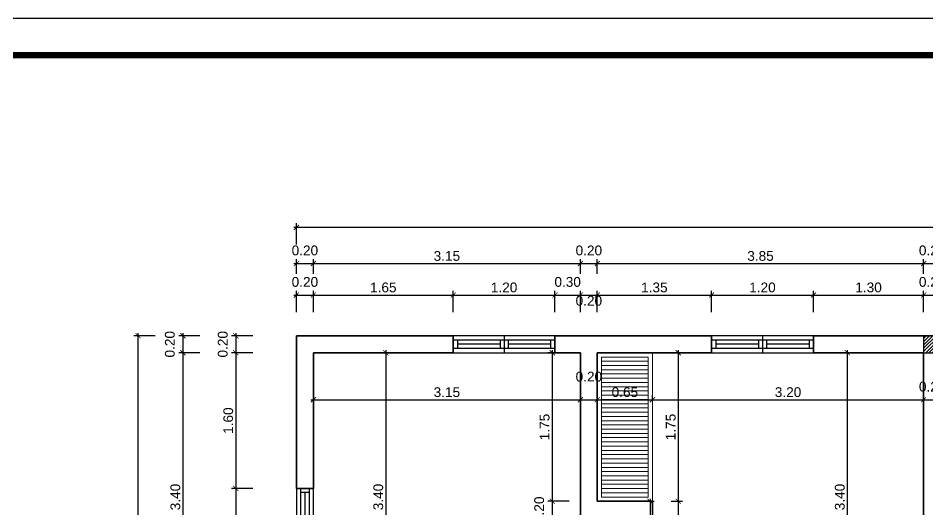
# Model space of a CAD drawing. Header units: feet. Extents: x -417 to 46, y -646 to -218.
# Drawn here: x -83.33 to -72.6, y -487.38 to -481.59 of the extents above; entities that cross this region are included whole.
import ezdxf

# ---------------------------------------------------------------- set-up
doc = ezdxf.new("R2010")
doc.units = ezdxf.units.FT
doc.header["$MEASUREMENT"] = 0
for name, color, linetype, lineweight in [('A-WALL', 4, 'Continuous', 25), ('closet', 8, 'Continuous', 5), ('DIM-COTAS', 1, 'Continuous', 5), ('muros', 4, 'Continuous', 50), ('Piso', 8, 'Continuous', 9)]:
    doc.layers.add(name, color=color, linetype=linetype, lineweight=lineweight)
for name, color, linetype in [('columna', 9, 'Continuous'), ('DIM', 10, 'Continuous'), ('MARCO', 7, 'Continuous'), ('PERT-VENT', 2, 'Continuous')]:
    doc.layers.add(name, color=color, linetype=linetype)
doc.styles.get("Standard").update_dxf_attribs({"font": 'arial.ttf', "height": 0.115})
doc.dimstyles.new('KEILY', dxfattribs={"dimtxt": 0.115, "dimasz": 0.06, "dimexe": 0.05, "dimexo": 0.2, "dimgap": 0.03, "dimtad": 1, "dimzin": 1, "dimdsep": 46, "dimtxsty": 'Standard', "dimblk": 'ARCHTICK', "dimcen": 2.5, "dimdle": 0.03, "dimclrd": 256, "dimclre": 256, "dimclrt": 7, "dimadec": 0, "dimazin": 0, "dimtfac": 1, "dimtmove": 2, "dimatfit": 3, "dimfxl": 0.2, "dimfxlon": 1, "dimtolj": 1, "dimtzin": 1, "dimarcsym": 0})
pattern_1 = [(0, (-77.699084, -491.277455), (2e-17, 0.05), [])]

# ---------------------------------------------------------------- blocks, each defined once
blk = doc.blocks.new('A$C18ED6237')
at = {"layer": 'PERT-VENT', "extrusion": (-2.36783e-12, 8.94772e-16, -1)}
for p, q in [((1.2, 0.2), (0, 0.2)), ((1.2, 0.15), (0, 0.15)), ((0.054, 0.05), (0.054, 0.15)), ((0.553, 0.15), (0.553, 0.05)), ((0.6, 0.2), (0.6, 0)), ((0.647, 0.15), (0.647, 0.05)), ((1.2, 0.05), (0, 0.05)), ((0.553, 0.1), (0.054, 0.1)), ((1.153, 0.1), (0.647, 0.1)), ((0, 0), (1.2, 0))]:
    blk.add_line(p, q, dxfattribs=at)
at = {"layer": 'PERT-VENT'}
blk.add_line((1.153, 0.05), (1.153, 0.15), dxfattribs=at)
blk = doc.blocks.new('_ArchTick')
at = {"layer": 'DIM-COTAS', "color": 0, "const_width": 0.15}
blk.add_lwpolyline([(-0.5, -0.5), (0.5, 0.5)], dxfattribs=at)
blk = doc.blocks.new('*D1534')
at = {"layer": 'Defpoints', "color": 0, "transparency": 16777216}
for p in [(-76.158, -487.277), (-102.945, -488.927), (-75.877, -488.927)]:
    blk.add_point(p, dxfattribs=at)
at = {"layer": 'DIM', "lineweight": -2, "transparency": 16777216}
for p, q in [((-75.958, -487.277), (-75.827, -487.277)), ((-75.877, -487.247), (-75.877, -488.957)), ((-76.077, -488.927), (-75.827, -488.927))]:
    blk.add_line(p, q, dxfattribs=at)
at = {"layer": 'DIM', "lineweight": -2, "transparency": 16777216, "xscale": 0.06, "yscale": 0.06, "zscale": 0.06}
for p, rotation in [((-75.877, -487.277), 90), ((-75.877, -488.927), 270)]:
    blk.add_blockref('_ArchTick', p, dxfattribs=dict(at, rotation=rotation))
at = {"layer": 'DIM', "color": 7, "transparency": 16777216, "insert": (-75.965, -488.102), "char_height": 0.115, "attachment_point": 5, "rotation": 90}
blk.add_mtext('\\A1;1.65', dxfattribs=at)
blk = doc.blocks.new('*D2014')
at = {"layer": 'Defpoints', "color": 0, "transparency": 16777216}
for p in [(-79.849, -484.847), (-80.049, -485.327), (-79.849, -485.527)]:
    blk.add_point(p, dxfattribs=at)
at = {"layer": 'DIM', "lineweight": -2, "transparency": 16777216}
for p, q in [((-80.049, -485.047), (-80.049, -484.797)), ((-79.849, -485.047), (-79.849, -484.797)), ((-80.079, -484.847), (-79.819, -484.847))]:
    blk.add_line(p, q, dxfattribs=at)
at = {"layer": 'DIM', "lineweight": -2, "transparency": 16777216, "xscale": 0.06, "yscale": 0.06, "zscale": 0.06, "rotation": 180}
blk.add_blockref('_ArchTick', (-80.049, -484.847), dxfattribs=at)
at = {"layer": 'DIM', "lineweight": -2, "transparency": 16777216, "xscale": 0.06, "yscale": 0.06, "zscale": 0.06}
blk.add_blockref('_ArchTick', (-79.849, -484.847), dxfattribs=at)
at = {"layer": 'DIM', "color": 7, "transparency": 16777216, "insert": (-79.949, -484.693), "char_height": 0.115, "attachment_point": 5}
blk.add_mtext('\\A1;0.20', dxfattribs=at)
blk = doc.blocks.new('*D2015')
at = {"layer": 'Defpoints', "color": 0, "transparency": 16777216}
for p in [(-78.199, -484.847), (-78.199, -485.327), (-79.849, -485.527)]:
    blk.add_point(p, dxfattribs=at)
at = {"layer": 'DIM', "lineweight": -2, "transparency": 16777216}
for p, q in [((-79.849, -485.047), (-79.849, -484.797)), ((-78.199, -485.047), (-78.199, -484.797)), ((-79.879, -484.847), (-78.169, -484.847))]:
    blk.add_line(p, q, dxfattribs=at)
at = {"layer": 'DIM', "lineweight": -2, "transparency": 16777216, "xscale": 0.06, "yscale": 0.06, "zscale": 0.06, "rotation": 180}
blk.add_blockref('_ArchTick', (-79.849, -484.847), dxfattribs=at)
at = {"layer": 'DIM', "lineweight": -2, "transparency": 16777216, "xscale": 0.06, "yscale": 0.06, "zscale": 0.06}
blk.add_blockref('_ArchTick', (-78.199, -484.847), dxfattribs=at)
at = {"layer": 'DIM', "color": 7, "transparency": 16777216, "insert": (-79.024, -484.758), "char_height": 0.115, "attachment_point": 5}
blk.add_mtext('\\A1;1.65', dxfattribs=at)
blk = doc.blocks.new('*D2016')
at = {"layer": 'Defpoints', "color": 0, "transparency": 16777216}
for p in [(-76.999, -484.847), (-78.199, -485.327), (-76.999, -485.327)]:
    blk.add_point(p, dxfattribs=at)
at = {"layer": 'DIM', "lineweight": -2, "transparency": 16777216}
for p, q in [((-78.199, -485.047), (-78.199, -484.797)), ((-76.999, -485.047), (-76.999, -484.797)), ((-78.229, -484.847), (-76.969, -484.847))]:
    blk.add_line(p, q, dxfattribs=at)
at = {"layer": 'DIM', "lineweight": -2, "transparency": 16777216, "xscale": 0.06, "yscale": 0.06, "zscale": 0.06, "rotation": 180}
blk.add_blockref('_ArchTick', (-78.199, -484.847), dxfattribs=at)
at = {"layer": 'DIM', "lineweight": -2, "transparency": 16777216, "xscale": 0.06, "yscale": 0.06, "zscale": 0.06}
blk.add_blockref('_ArchTick', (-76.999, -484.847), dxfattribs=at)
at = {"layer": 'DIM', "color": 7, "transparency": 16777216, "insert": (-77.599, -484.758), "char_height": 0.115, "attachment_point": 5}
blk.add_mtext('\\A1;1.20', dxfattribs=at)
blk = doc.blocks.new('*D2017')
at = {"layer": 'Defpoints', "color": 0, "transparency": 16777216}
for p in [(-76.699, -484.847), (-76.999, -485.327), (-76.699, -485.527)]:
    blk.add_point(p, dxfattribs=at)
at = {"layer": 'DIM', "lineweight": -2, "transparency": 16777216}
for p, q in [((-76.999, -485.047), (-76.999, -484.797)), ((-76.699, -485.047), (-76.699, -484.797)), ((-77.029, -484.847), (-76.669, -484.847))]:
    blk.add_line(p, q, dxfattribs=at)
at = {"layer": 'DIM', "lineweight": -2, "transparency": 16777216, "xscale": 0.06, "yscale": 0.06, "zscale": 0.06, "rotation": 180}
blk.add_blockref('_ArchTick', (-76.999, -484.847), dxfattribs=at)
at = {"layer": 'DIM', "lineweight": -2, "transparency": 16777216, "xscale": 0.06, "yscale": 0.06, "zscale": 0.06}
blk.add_blockref('_ArchTick', (-76.699, -484.847), dxfattribs=at)
at = {"layer": 'DIM', "color": 7, "transparency": 16777216, "insert": (-76.849, -484.693), "char_height": 0.115, "attachment_point": 5}
blk.add_mtext('\\A1;0.30', dxfattribs=at)
blk = doc.blocks.new('*D2018')
at = {"layer": 'Defpoints', "color": 0, "transparency": 16777216}
for p in [(-76.499, -484.847), (-76.699, -485.527), (-76.499, -485.527)]:
    blk.add_point(p, dxfattribs=at)
at = {"layer": 'DIM', "lineweight": -2, "transparency": 16777216}
for p, q in [((-76.699, -485.047), (-76.699, -484.797)), ((-76.499, -485.047), (-76.499, -484.797)), ((-76.729, -484.847), (-76.469, -484.847))]:
    blk.add_line(p, q, dxfattribs=at)
at = {"layer": 'DIM', "lineweight": -2, "transparency": 16777216, "xscale": 0.06, "yscale": 0.06, "zscale": 0.06, "rotation": 180}
blk.add_blockref('_ArchTick', (-76.699, -484.847), dxfattribs=at)
at = {"layer": 'DIM', "lineweight": -2, "transparency": 16777216, "xscale": 0.06, "yscale": 0.06, "zscale": 0.06}
blk.add_blockref('_ArchTick', (-76.499, -484.847), dxfattribs=at)
at = {"layer": 'DIM', "color": 7, "transparency": 16777216, "insert": (-76.599, -484.915), "char_height": 0.115, "attachment_point": 5}
blk.add_mtext('\\A1;0.20', dxfattribs=at)
blk = doc.blocks.new('*D2019')
at = {"layer": 'Defpoints', "color": 0, "transparency": 16777216}
for p in [(-75.152, -484.847), (-75.152, -485.327), (-76.499, -485.527)]:
    blk.add_point(p, dxfattribs=at)
at = {"layer": 'DIM', "lineweight": -2, "transparency": 16777216}
for p, q in [((-76.499, -485.047), (-76.499, -484.797)), ((-75.152, -485.047), (-75.152, -484.797)), ((-76.529, -484.847), (-75.122, -484.847))]:
    blk.add_line(p, q, dxfattribs=at)
at = {"layer": 'DIM', "lineweight": -2, "transparency": 16777216, "xscale": 0.06, "yscale": 0.06, "zscale": 0.06, "rotation": 180}
blk.add_blockref('_ArchTick', (-76.499, -484.847), dxfattribs=at)
at = {"layer": 'DIM', "lineweight": -2, "transparency": 16777216, "xscale": 0.06, "yscale": 0.06, "zscale": 0.06}
blk.add_blockref('_ArchTick', (-75.152, -484.847), dxfattribs=at)
at = {"layer": 'DIM', "color": 7, "transparency": 16777216, "insert": (-75.826, -484.758), "char_height": 0.115, "attachment_point": 5}
blk.add_mtext('\\A1;1.35', dxfattribs=at)
blk = doc.blocks.new('*D2020')
at = {"layer": 'Defpoints', "color": 0, "transparency": 16777216}
for p in [(-73.949, -484.847), (-75.152, -485.327), (-73.949, -485.327)]:
    blk.add_point(p, dxfattribs=at)
at = {"layer": 'DIM', "lineweight": -2, "transparency": 16777216}
for p, q in [((-75.152, -485.047), (-75.152, -484.797)), ((-73.949, -485.047), (-73.949, -484.797)), ((-75.182, -484.847), (-73.919, -484.847))]:
    blk.add_line(p, q, dxfattribs=at)
at = {"layer": 'DIM', "lineweight": -2, "transparency": 16777216, "xscale": 0.06, "yscale": 0.06, "zscale": 0.06, "rotation": 180}
blk.add_blockref('_ArchTick', (-75.152, -484.847), dxfattribs=at)
at = {"layer": 'DIM', "lineweight": -2, "transparency": 16777216, "xscale": 0.06, "yscale": 0.06, "zscale": 0.06}
blk.add_blockref('_ArchTick', (-73.949, -484.847), dxfattribs=at)
at = {"layer": 'DIM', "color": 7, "transparency": 16777216, "insert": (-74.551, -484.758), "char_height": 0.115, "attachment_point": 5}
blk.add_mtext('\\A1;1.20', dxfattribs=at)
blk = doc.blocks.new('*D2021')
at = {"layer": 'Defpoints', "color": 0, "transparency": 16777216}
for p in [(-72.649, -484.847), (-73.949, -485.327), (-72.649, -485.527)]:
    blk.add_point(p, dxfattribs=at)
at = {"layer": 'DIM', "lineweight": -2, "transparency": 16777216}
for p, q in [((-73.949, -485.047), (-73.949, -484.797)), ((-72.649, -485.047), (-72.649, -484.797)), ((-73.979, -484.847), (-72.619, -484.847))]:
    blk.add_line(p, q, dxfattribs=at)
at = {"layer": 'DIM', "lineweight": -2, "transparency": 16777216, "xscale": 0.06, "yscale": 0.06, "zscale": 0.06, "rotation": 180}
blk.add_blockref('_ArchTick', (-73.949, -484.847), dxfattribs=at)
at = {"layer": 'DIM', "lineweight": -2, "transparency": 16777216, "xscale": 0.06, "yscale": 0.06, "zscale": 0.06}
blk.add_blockref('_ArchTick', (-72.649, -484.847), dxfattribs=at)
at = {"layer": 'DIM', "color": 7, "transparency": 16777216, "insert": (-73.299, -484.758), "char_height": 0.115, "attachment_point": 5}
blk.add_mtext('\\A1;1.30', dxfattribs=at)
blk = doc.blocks.new('*D2010')
at = {"layer": 'Defpoints', "color": 0, "transparency": 16777216}
for p in [(-72.449, -484.847), (-72.449, -485.327), (-72.649, -485.527)]:
    blk.add_point(p, dxfattribs=at)
at = {"layer": 'DIM', "lineweight": -2, "transparency": 16777216}
for p, q in [((-72.649, -485.047), (-72.649, -484.797)), ((-72.449, -485.047), (-72.449, -484.797)), ((-72.679, -484.847), (-72.419, -484.847))]:
    blk.add_line(p, q, dxfattribs=at)
at = {"layer": 'DIM', "lineweight": -2, "transparency": 16777216, "xscale": 0.06, "yscale": 0.06, "zscale": 0.06, "rotation": 180}
blk.add_blockref('_ArchTick', (-72.649, -484.847), dxfattribs=at)
at = {"layer": 'DIM', "lineweight": -2, "transparency": 16777216, "xscale": 0.06, "yscale": 0.06, "zscale": 0.06}
blk.add_blockref('_ArchTick', (-72.449, -484.847), dxfattribs=at)
at = {"layer": 'DIM', "color": 7, "transparency": 16777216, "insert": (-72.549, -484.693), "char_height": 0.115, "attachment_point": 5}
blk.add_mtext('\\A1;0.20', dxfattribs=at)
blk = doc.blocks.new('*D1785')
at = {"layer": 'Defpoints', "color": 0, "transparency": 16777216}
for p in [(-79.849, -484.475), (-80.049, -484.797), (-79.849, -484.797)]:
    blk.add_point(p, dxfattribs=at)
at = {"layer": 'DIM', "lineweight": -2, "transparency": 16777216}
for p, q in [((-80.079, -484.475), (-79.819, -484.475)), ((-80.049, -484.597), (-80.049, -484.425)), ((-79.849, -484.597), (-79.849, -484.425))]:
    blk.add_line(p, q, dxfattribs=at)
at = {"layer": 'DIM', "lineweight": -2, "transparency": 16777216, "xscale": 0.06, "yscale": 0.06, "zscale": 0.06, "rotation": 180}
blk.add_blockref('_ArchTick', (-80.049, -484.475), dxfattribs=at)
at = {"layer": 'DIM', "lineweight": -2, "transparency": 16777216, "xscale": 0.06, "yscale": 0.06, "zscale": 0.06}
blk.add_blockref('_ArchTick', (-79.849, -484.475), dxfattribs=at)
at = {"layer": 'DIM', "color": 7, "transparency": 16777216, "insert": (-79.949, -484.322), "char_height": 0.115, "attachment_point": 5}
blk.add_mtext('\\A1;0.20', dxfattribs=at)
blk = doc.blocks.new('*D1786')
at = {"layer": 'Defpoints', "color": 0, "transparency": 16777216}
for p in [(-76.699, -484.475), (-79.849, -484.797), (-76.699, -484.797)]:
    blk.add_point(p, dxfattribs=at)
at = {"layer": 'DIM', "lineweight": -2, "transparency": 16777216}
for p, q in [((-79.879, -484.475), (-76.669, -484.475)), ((-79.849, -484.597), (-79.849, -484.425)), ((-76.699, -484.597), (-76.699, -484.425))]:
    blk.add_line(p, q, dxfattribs=at)
at = {"layer": 'DIM', "lineweight": -2, "transparency": 16777216, "xscale": 0.06, "yscale": 0.06, "zscale": 0.06, "rotation": 180}
blk.add_blockref('_ArchTick', (-79.849, -484.475), dxfattribs=at)
at = {"layer": 'DIM', "lineweight": -2, "transparency": 16777216, "xscale": 0.06, "yscale": 0.06, "zscale": 0.06}
blk.add_blockref('_ArchTick', (-76.699, -484.475), dxfattribs=at)
at = {"layer": 'DIM', "color": 7, "transparency": 16777216, "insert": (-78.274, -484.387), "char_height": 0.115, "attachment_point": 5}
blk.add_mtext('\\A1;3.15', dxfattribs=at)
blk = doc.blocks.new('*D1787')
at = {"layer": 'Defpoints', "color": 0, "transparency": 16777216}
for p in [(-76.499, -484.475), (-76.699, -484.797), (-76.499, -484.797)]:
    blk.add_point(p, dxfattribs=at)
at = {"layer": 'DIM', "lineweight": -2, "transparency": 16777216}
for p, q in [((-76.729, -484.475), (-76.469, -484.475)), ((-76.699, -484.597), (-76.699, -484.425)), ((-76.499, -484.597), (-76.499, -484.425))]:
    blk.add_line(p, q, dxfattribs=at)
at = {"layer": 'DIM', "lineweight": -2, "transparency": 16777216, "xscale": 0.06, "yscale": 0.06, "zscale": 0.06, "rotation": 180}
blk.add_blockref('_ArchTick', (-76.699, -484.475), dxfattribs=at)
at = {"layer": 'DIM', "lineweight": -2, "transparency": 16777216, "xscale": 0.06, "yscale": 0.06, "zscale": 0.06}
blk.add_blockref('_ArchTick', (-76.499, -484.475), dxfattribs=at)
at = {"layer": 'DIM', "color": 7, "transparency": 16777216, "insert": (-76.599, -484.322), "char_height": 0.115, "attachment_point": 5}
blk.add_mtext('\\A1;0.20', dxfattribs=at)
blk = doc.blocks.new('*D1788')
at = {"layer": 'Defpoints', "color": 0, "transparency": 16777216}
for p in [(-72.649, -484.475), (-76.499, -484.797), (-72.649, -484.797)]:
    blk.add_point(p, dxfattribs=at)
at = {"layer": 'DIM', "lineweight": -2, "transparency": 16777216}
for p, q in [((-76.529, -484.475), (-72.619, -484.475)), ((-76.499, -484.597), (-76.499, -484.425)), ((-72.649, -484.597), (-72.649, -484.425))]:
    blk.add_line(p, q, dxfattribs=at)
at = {"layer": 'DIM', "lineweight": -2, "transparency": 16777216, "xscale": 0.06, "yscale": 0.06, "zscale": 0.06, "rotation": 180}
blk.add_blockref('_ArchTick', (-76.499, -484.475), dxfattribs=at)
at = {"layer": 'DIM', "lineweight": -2, "transparency": 16777216, "xscale": 0.06, "yscale": 0.06, "zscale": 0.06}
blk.add_blockref('_ArchTick', (-72.649, -484.475), dxfattribs=at)
at = {"layer": 'DIM', "color": 7, "transparency": 16777216, "insert": (-74.574, -484.387), "char_height": 0.115, "attachment_point": 5}
blk.add_mtext('\\A1;3.85', dxfattribs=at)
blk = doc.blocks.new('*D1789')
at = {"layer": 'Defpoints', "color": 0, "transparency": 16777216}
for p in [(-72.449, -484.475), (-72.649, -484.797), (-72.449, -484.797)]:
    blk.add_point(p, dxfattribs=at)
at = {"layer": 'DIM', "lineweight": -2, "transparency": 16777216}
for p, q in [((-72.679, -484.475), (-72.419, -484.475)), ((-72.649, -484.597), (-72.649, -484.425)), ((-72.449, -484.597), (-72.449, -484.425))]:
    blk.add_line(p, q, dxfattribs=at)
at = {"layer": 'DIM', "lineweight": -2, "transparency": 16777216, "xscale": 0.06, "yscale": 0.06, "zscale": 0.06, "rotation": 180}
blk.add_blockref('_ArchTick', (-72.649, -484.475), dxfattribs=at)
at = {"layer": 'DIM', "lineweight": -2, "transparency": 16777216, "xscale": 0.06, "yscale": 0.06, "zscale": 0.06}
blk.add_blockref('_ArchTick', (-72.449, -484.475), dxfattribs=at)
at = {"layer": 'DIM', "color": 7, "transparency": 16777216, "insert": (-72.549, -484.322), "char_height": 0.115, "attachment_point": 5}
blk.add_mtext('\\A1;0.20', dxfattribs=at)
blk = doc.blocks.new('*D1792')
at = {"layer": 'Defpoints', "color": 0, "transparency": 16777216}
for p in [(-80.331, -485.327), (-80.764, -485.527), (-80.131, -485.527)]:
    blk.add_point(p, dxfattribs=at)
at = {"layer": 'DIM', "lineweight": -2, "transparency": 16777216}
for p, q in [((-80.564, -485.327), (-80.814, -485.327)), ((-80.764, -485.297), (-80.764, -485.557)), ((-80.564, -485.527), (-80.814, -485.527))]:
    blk.add_line(p, q, dxfattribs=at)
at = {"layer": 'DIM', "lineweight": -2, "transparency": 16777216, "xscale": 0.06, "yscale": 0.06, "zscale": 0.06}
for p, rotation in [((-80.764, -485.327), 90), ((-80.764, -485.527), 270)]:
    blk.add_blockref('_ArchTick', p, dxfattribs=dict(at, rotation=rotation))
at = {"layer": 'DIM', "color": 7, "transparency": 16777216, "insert": (-80.918, -485.427), "char_height": 0.115, "attachment_point": 5, "rotation": 90}
blk.add_mtext('\\A1;0.20', dxfattribs=at)
blk = doc.blocks.new('*D1794')
at = {"layer": 'Defpoints', "color": 0, "transparency": 16777216}
for p in [(-80.131, -485.527), (-80.764, -487.127), (-80.331, -487.127)]:
    blk.add_point(p, dxfattribs=at)
at = {"layer": 'DIM', "lineweight": -2, "transparency": 16777216}
for p, q in [((-80.564, -485.527), (-80.814, -485.527)), ((-80.764, -485.497), (-80.764, -487.157)), ((-80.564, -487.127), (-80.814, -487.127))]:
    blk.add_line(p, q, dxfattribs=at)
at = {"layer": 'DIM', "lineweight": -2, "transparency": 16777216, "xscale": 0.06, "yscale": 0.06, "zscale": 0.06}
for p, rotation in [((-80.764, -485.527), 90), ((-80.764, -487.127), 270)]:
    blk.add_blockref('_ArchTick', p, dxfattribs=dict(at, rotation=rotation))
at = {"layer": 'DIM', "color": 7, "transparency": 16777216, "insert": (-80.853, -486.327), "char_height": 0.115, "attachment_point": 5, "rotation": 90}
blk.add_mtext('\\A1;1.60', dxfattribs=at)
blk = doc.blocks.new('*D1795')
at = {"layer": 'Defpoints', "color": 0, "transparency": 16777216}
for p in [(-80.331, -487.127), (-80.764, -488.327), (-80.331, -488.327)]:
    blk.add_point(p, dxfattribs=at)
at = {"layer": 'DIM', "lineweight": -2, "transparency": 16777216}
for p, q in [((-80.764, -487.097), (-80.764, -488.357)), ((-80.564, -487.127), (-80.814, -487.127)), ((-80.564, -488.327), (-80.814, -488.327))]:
    blk.add_line(p, q, dxfattribs=at)
at = {"layer": 'DIM', "lineweight": -2, "transparency": 16777216, "xscale": 0.06, "yscale": 0.06, "zscale": 0.06}
for p, rotation in [((-80.764, -487.127), 90), ((-80.764, -488.327), 270)]:
    blk.add_blockref('_ArchTick', p, dxfattribs=dict(at, rotation=rotation))
at = {"layer": 'DIM', "color": 7, "transparency": 16777216, "insert": (-80.853, -487.727), "char_height": 0.115, "attachment_point": 5, "rotation": 90}
blk.add_mtext('\\A1;1.20', dxfattribs=at)
blk = doc.blocks.new('*D1807')
at = {"layer": 'Defpoints', "color": 0, "transparency": 16777216}
for p in [(-80.814, -485.327), (-81.388, -485.527), (-80.814, -485.527)]:
    blk.add_point(p, dxfattribs=at)
at = {"layer": 'DIM', "lineweight": -2, "transparency": 16777216}
for p, q in [((-81.188, -485.327), (-81.438, -485.327)), ((-81.388, -485.297), (-81.388, -485.557)), ((-81.188, -485.527), (-81.438, -485.527))]:
    blk.add_line(p, q, dxfattribs=at)
at = {"layer": 'DIM', "lineweight": -2, "transparency": 16777216, "xscale": 0.06, "yscale": 0.06, "zscale": 0.06}
for p, rotation in [((-81.388, -485.327), 90), ((-81.388, -485.527), 270)]:
    blk.add_blockref('_ArchTick', p, dxfattribs=dict(at, rotation=rotation))
at = {"layer": 'DIM', "color": 7, "transparency": 16777216, "insert": (-81.542, -485.427), "char_height": 0.115, "attachment_point": 5, "rotation": 90}
blk.add_mtext('\\A1;0.20', dxfattribs=at)
blk = doc.blocks.new('*D1808')
at = {"layer": 'Defpoints', "color": 0, "transparency": 16777216}
for p in [(-80.814, -485.527), (-81.388, -488.927), (-80.814, -488.927)]:
    blk.add_point(p, dxfattribs=at)
at = {"layer": 'DIM', "lineweight": -2, "transparency": 16777216}
for p, q in [((-81.188, -485.527), (-81.438, -485.527)), ((-81.388, -485.497), (-81.388, -488.957)), ((-81.188, -488.927), (-81.438, -488.927))]:
    blk.add_line(p, q, dxfattribs=at)
at = {"layer": 'DIM', "lineweight": -2, "transparency": 16777216, "xscale": 0.06, "yscale": 0.06, "zscale": 0.06}
for p, rotation in [((-81.388, -485.527), 90), ((-81.388, -488.927), 270)]:
    blk.add_blockref('_ArchTick', p, dxfattribs=dict(at, rotation=rotation))
at = {"layer": 'DIM', "color": 7, "transparency": 16777216, "insert": (-81.477, -487.227), "char_height": 0.115, "attachment_point": 5, "rotation": 90}
blk.add_mtext('\\A1;3.40', dxfattribs=at)
blk = doc.blocks.new('*D1817')
at = {"layer": 'Defpoints', "color": 0, "transparency": 16777216}
for p in [(-81.917, -485.327), (-81.438, -485.327), (-81.438, -497.177)]:
    blk.add_point(p, dxfattribs=at)
at = {"layer": 'DIM', "lineweight": -2, "transparency": 16777216}
for p, q in [((-81.717, -485.327), (-81.967, -485.327)), ((-81.917, -497.207), (-81.917, -485.297)), ((-81.717, -497.177), (-81.967, -497.177))]:
    blk.add_line(p, q, dxfattribs=at)
at = {"layer": 'DIM', "lineweight": -2, "transparency": 16777216, "xscale": 0.06, "yscale": 0.06, "zscale": 0.06}
for p, rotation in [((-81.917, -485.327), 90), ((-81.917, -497.177), 270)]:
    blk.add_blockref('_ArchTick', p, dxfattribs=dict(at, rotation=rotation))
at = {"layer": 'DIM', "color": 7, "transparency": 16777216, "insert": (-82.006, -491.252), "char_height": 0.115, "attachment_point": 5, "rotation": 90}
blk.add_mtext('\\A1;11.85', dxfattribs=at)
blk = doc.blocks.new('*D1793')
at = {"layer": 'Defpoints', "color": 0, "transparency": 16777216}
for p in [(-80.049, -484.05), (-80.049, -484.475), (-58.249, -484.475)]:
    blk.add_point(p, dxfattribs=at)
at = {"layer": 'DIM', "lineweight": -2, "transparency": 16777216}
for p, q in [((-58.219, -484.05), (-80.079, -484.05)), ((-80.049, -484.25), (-80.049, -484)), ((-58.249, -484.25), (-58.249, -484))]:
    blk.add_line(p, q, dxfattribs=at)
at = {"layer": 'DIM', "lineweight": -2, "transparency": 16777216, "xscale": 0.06, "yscale": 0.06, "zscale": 0.06, "rotation": 180}
blk.add_blockref('_ArchTick', (-80.049, -484.05), dxfattribs=at)
at = {"layer": 'DIM', "lineweight": -2, "transparency": 16777216, "xscale": 0.06, "yscale": 0.06, "zscale": 0.06}
blk.add_blockref('_ArchTick', (-58.249, -484.05), dxfattribs=at)
at = {"layer": 'DIM', "color": 7, "transparency": 16777216, "insert": (-69.149, -483.961), "char_height": 0.115, "attachment_point": 5}
blk.add_mtext('\\A1;21.80', dxfattribs=at)
blk = doc.blocks.new('*D2009')
at = {"layer": 'Defpoints', "color": 0, "transparency": 16777216}
for p in [(-79.283, -485.527), (-79.283, -488.927), (-78.994, -488.927)]:
    blk.add_point(p, dxfattribs=at)
at = {"layer": 'DIM', "lineweight": -2, "transparency": 16777216}
for p, q in [((-79.083, -485.527), (-78.944, -485.527)), ((-78.994, -485.497), (-78.994, -488.957)), ((-79.083, -488.927), (-78.944, -488.927))]:
    blk.add_line(p, q, dxfattribs=at)
at = {"layer": 'DIM', "lineweight": -2, "transparency": 16777216, "xscale": 0.06, "yscale": 0.06, "zscale": 0.06}
for p, rotation in [((-78.994, -485.527), 90), ((-78.994, -488.927), 270)]:
    blk.add_blockref('_ArchTick', p, dxfattribs=dict(at, rotation=rotation))
at = {"layer": 'DIM', "color": 7, "transparency": 16777216, "insert": (-79.083, -487.227), "char_height": 0.115, "attachment_point": 5, "rotation": 90}
blk.add_mtext('\\A1;3.40', dxfattribs=at)
blk = doc.blocks.new('*D2004')
at = {"layer": 'Defpoints', "color": 0, "transparency": 16777216}
for p in [(-76.699, -485.527), (-77.031, -487.277), (-76.499, -487.277)]:
    blk.add_point(p, dxfattribs=at)
at = {"layer": 'DIM', "lineweight": -2, "transparency": 16777216}
for p, q in [((-76.899, -485.527), (-77.081, -485.527)), ((-77.031, -485.497), (-77.031, -487.307)), ((-76.831, -487.277), (-77.081, -487.277))]:
    blk.add_line(p, q, dxfattribs=at)
at = {"layer": 'DIM', "lineweight": -2, "transparency": 16777216, "xscale": 0.06, "yscale": 0.06, "zscale": 0.06}
for p, rotation in [((-77.031, -485.527), 90), ((-77.031, -487.277), 270)]:
    blk.add_blockref('_ArchTick', p, dxfattribs=dict(at, rotation=rotation))
at = {"layer": 'DIM', "color": 7, "transparency": 16777216, "insert": (-77.12, -486.402), "char_height": 0.115, "attachment_point": 5, "rotation": 90}
blk.add_mtext('\\A1;1.75', dxfattribs=at)
blk = doc.blocks.new('*D2005')
at = {"layer": 'Defpoints', "color": 0, "transparency": 16777216}
for p in [(-76.499, -487.277), (-77.031, -487.477), (-76.699, -487.477)]:
    blk.add_point(p, dxfattribs=at)
at = {"layer": 'DIM', "lineweight": -2, "transparency": 16777216}
for p, q in [((-76.831, -487.277), (-77.081, -487.277)), ((-77.031, -487.247), (-77.031, -487.507)), ((-76.899, -487.477), (-77.081, -487.477))]:
    blk.add_line(p, q, dxfattribs=at)
at = {"layer": 'DIM', "lineweight": -2, "transparency": 16777216, "xscale": 0.06, "yscale": 0.06, "zscale": 0.06}
for p, rotation in [((-77.031, -487.277), 90), ((-77.031, -487.477), 270)]:
    blk.add_blockref('_ArchTick', p, dxfattribs=dict(at, rotation=rotation))
at = {"layer": 'DIM', "color": 7, "transparency": 16777216, "insert": (-77.185, -487.377), "char_height": 0.115, "attachment_point": 5, "rotation": 90}
blk.add_mtext('\\A1;0.20', dxfattribs=at)
blk = doc.blocks.new('*D1996')
at = {"layer": 'Defpoints', "color": 0, "transparency": 16777216}
for p in [(-75.826, -485.527), (-75.826, -487.277), (-75.544, -487.277)]:
    blk.add_point(p, dxfattribs=at)
at = {"layer": 'DIM', "lineweight": -2, "transparency": 16777216}
for p, q in [((-75.626, -485.527), (-75.494, -485.527)), ((-75.544, -485.497), (-75.544, -487.307)), ((-75.626, -487.277), (-75.494, -487.277))]:
    blk.add_line(p, q, dxfattribs=at)
at = {"layer": 'DIM', "lineweight": -2, "transparency": 16777216, "xscale": 0.06, "yscale": 0.06, "zscale": 0.06}
for p, rotation in [((-75.544, -485.527), 90), ((-75.544, -487.277), 270)]:
    blk.add_blockref('_ArchTick', p, dxfattribs=dict(at, rotation=rotation))
at = {"layer": 'DIM', "color": 7, "transparency": 16777216, "insert": (-75.633, -486.402), "char_height": 0.115, "attachment_point": 5, "rotation": 90}
blk.add_mtext('\\A1;1.75', dxfattribs=at)
blk = doc.blocks.new('*D1997')
at = {"layer": 'Defpoints', "color": 0, "transparency": 16777216}
for p in [(-75.826, -487.277), (-75.544, -488.927), (-74.949, -488.927)]:
    blk.add_point(p, dxfattribs=at)
at = {"layer": 'DIM', "lineweight": -2, "transparency": 16777216}
for p, q in [((-75.626, -487.277), (-75.494, -487.277)), ((-75.544, -487.247), (-75.544, -488.957)), ((-75.344, -488.927), (-75.594, -488.927))]:
    blk.add_line(p, q, dxfattribs=at)
at = {"layer": 'DIM', "lineweight": -2, "transparency": 16777216, "xscale": 0.06, "yscale": 0.06, "zscale": 0.06}
for p, rotation in [((-75.544, -487.277), 90), ((-75.544, -488.927), 270)]:
    blk.add_blockref('_ArchTick', p, dxfattribs=dict(at, rotation=rotation))
at = {"layer": 'DIM', "color": 7, "transparency": 16777216, "insert": (-75.633, -488.102), "char_height": 0.115, "attachment_point": 5, "rotation": 90}
blk.add_mtext('\\A1;1.65', dxfattribs=at)
blk = doc.blocks.new('*D2122')
at = {"layer": 'Defpoints', "color": 0, "transparency": 16777216}
for p in [(-73.65, -485.527), (-73.65, -488.927), (-73.55, -488.927)]:
    blk.add_point(p, dxfattribs=at)
at = {"layer": 'DIM', "lineweight": -2, "transparency": 16777216}
for p, q in [((-73.55, -485.497), (-73.55, -488.957)), ((-73.55, -485.527), (-73.5, -485.527)), ((-73.55, -488.927), (-73.5, -488.927))]:
    blk.add_line(p, q, dxfattribs=at)
at = {"layer": 'DIM', "lineweight": -2, "transparency": 16777216, "xscale": 0.06, "yscale": 0.06, "zscale": 0.06}
for p, rotation in [((-73.55, -485.527), 90), ((-73.55, -488.927), 270)]:
    blk.add_blockref('_ArchTick', p, dxfattribs=dict(at, rotation=rotation))
at = {"layer": 'DIM', "color": 7, "transparency": 16777216, "insert": (-73.638, -487.227), "char_height": 0.115, "attachment_point": 5, "rotation": 90}
blk.add_mtext('\\A1;3.40', dxfattribs=at)
blk = doc.blocks.new('*D2091')
at = {"layer": 'Defpoints', "color": 0, "transparency": 16777216}
for p in [(-79.849, -485.995), (-76.699, -485.995), (-76.699, -486.081)]:
    blk.add_point(p, dxfattribs=at)
at = {"layer": 'DIM', "lineweight": -2, "transparency": 16777216}
for p, q in [((-79.879, -486.081), (-76.669, -486.081)), ((-79.849, -486.081), (-79.849, -486.131)), ((-76.699, -486.081), (-76.699, -486.131))]:
    blk.add_line(p, q, dxfattribs=at)
at = {"layer": 'DIM', "lineweight": -2, "transparency": 16777216, "xscale": 0.06, "yscale": 0.06, "zscale": 0.06, "rotation": 180}
blk.add_blockref('_ArchTick', (-79.849, -486.081), dxfattribs=at)
at = {"layer": 'DIM', "lineweight": -2, "transparency": 16777216, "xscale": 0.06, "yscale": 0.06, "zscale": 0.06}
blk.add_blockref('_ArchTick', (-76.699, -486.081), dxfattribs=at)
at = {"layer": 'DIM', "color": 7, "transparency": 16777216, "insert": (-78.274, -485.992), "char_height": 0.115, "attachment_point": 5}
blk.add_mtext('\\A1;3.15', dxfattribs=at)
blk = doc.blocks.new('*D2092')
at = {"layer": 'Defpoints', "color": 0, "transparency": 16777216}
for p in [(-76.699, -485.995), (-76.499, -486.081), (-76.499, -486.351)]:
    blk.add_point(p, dxfattribs=at)
at = {"layer": 'DIM', "lineweight": -2, "transparency": 16777216}
for p, q in [((-76.729, -486.081), (-76.469, -486.081)), ((-76.699, -486.081), (-76.699, -486.131)), ((-76.499, -486.151), (-76.499, -486.031))]:
    blk.add_line(p, q, dxfattribs=at)
at = {"layer": 'DIM', "lineweight": -2, "transparency": 16777216, "xscale": 0.06, "yscale": 0.06, "zscale": 0.06, "rotation": 180}
blk.add_blockref('_ArchTick', (-76.699, -486.081), dxfattribs=at)
at = {"layer": 'DIM', "lineweight": -2, "transparency": 16777216, "xscale": 0.06, "yscale": 0.06, "zscale": 0.06}
blk.add_blockref('_ArchTick', (-76.499, -486.081), dxfattribs=at)
at = {"layer": 'DIM', "color": 7, "transparency": 16777216, "insert": (-76.599, -485.809), "char_height": 0.115, "attachment_point": 5}
blk.add_mtext('\\A1;0.20', dxfattribs=at)
blk = doc.blocks.new('*D2093')
at = {"layer": 'Defpoints', "color": 0, "transparency": 16777216}
for p in [(-75.849, -486.081), (-75.849, -486.081), (-76.499, -486.351)]:
    blk.add_point(p, dxfattribs=at)
at = {"layer": 'DIM', "lineweight": -2, "transparency": 16777216}
for p, q in [((-76.529, -486.081), (-75.819, -486.081)), ((-76.499, -486.151), (-76.499, -486.031)), ((-75.849, -486.081), (-75.849, -486.031))]:
    blk.add_line(p, q, dxfattribs=at)
at = {"layer": 'DIM', "lineweight": -2, "transparency": 16777216, "xscale": 0.06, "yscale": 0.06, "zscale": 0.06, "rotation": 180}
blk.add_blockref('_ArchTick', (-76.499, -486.081), dxfattribs=at)
at = {"layer": 'DIM', "lineweight": -2, "transparency": 16777216, "xscale": 0.06, "yscale": 0.06, "zscale": 0.06}
blk.add_blockref('_ArchTick', (-75.849, -486.081), dxfattribs=at)
at = {"layer": 'DIM', "color": 7, "transparency": 16777216, "insert": (-76.174, -485.992), "char_height": 0.115, "attachment_point": 5}
blk.add_mtext('\\A1;0.65', dxfattribs=at)
blk = doc.blocks.new('*D2094')
at = {"layer": 'Defpoints', "color": 0, "transparency": 16777216}
for p in [(-75.849, -486.081), (-72.649, -486.081), (-72.649, -486.473)]:
    blk.add_point(p, dxfattribs=at)
at = {"layer": 'DIM', "lineweight": -2, "transparency": 16777216}
for p, q in [((-75.879, -486.081), (-72.619, -486.081)), ((-75.849, -486.081), (-75.849, -486.031)), ((-72.649, -486.273), (-72.649, -486.031))]:
    blk.add_line(p, q, dxfattribs=at)
at = {"layer": 'DIM', "lineweight": -2, "transparency": 16777216, "xscale": 0.06, "yscale": 0.06, "zscale": 0.06, "rotation": 180}
blk.add_blockref('_ArchTick', (-75.849, -486.081), dxfattribs=at)
at = {"layer": 'DIM', "lineweight": -2, "transparency": 16777216, "xscale": 0.06, "yscale": 0.06, "zscale": 0.06}
blk.add_blockref('_ArchTick', (-72.649, -486.081), dxfattribs=at)
at = {"layer": 'DIM', "color": 7, "transparency": 16777216, "insert": (-74.249, -485.992), "char_height": 0.115, "attachment_point": 5}
blk.add_mtext('\\A1;3.20', dxfattribs=at)
blk = doc.blocks.new('*D2095')
at = {"layer": 'Defpoints', "color": 0, "transparency": 16777216}
for p in [(-72.449, -486.081), (-72.649, -486.473), (-72.449, -486.505)]:
    blk.add_point(p, dxfattribs=at)
at = {"layer": 'DIM', "lineweight": -2, "transparency": 16777216}
for p, q in [((-72.679, -486.081), (-72.419, -486.081)), ((-72.649, -486.273), (-72.649, -486.031)), ((-72.449, -486.281), (-72.449, -486.031))]:
    blk.add_line(p, q, dxfattribs=at)
at = {"layer": 'DIM', "lineweight": -2, "transparency": 16777216, "xscale": 0.06, "yscale": 0.06, "zscale": 0.06, "rotation": 180}
blk.add_blockref('_ArchTick', (-72.649, -486.081), dxfattribs=at)
at = {"layer": 'DIM', "lineweight": -2, "transparency": 16777216, "xscale": 0.06, "yscale": 0.06, "zscale": 0.06}
blk.add_blockref('_ArchTick', (-72.449, -486.081), dxfattribs=at)
at = {"layer": 'DIM', "color": 7, "transparency": 16777216, "insert": (-72.549, -485.927), "char_height": 0.115, "attachment_point": 5}
blk.add_mtext('\\A1;0.20', dxfattribs=at)
blk = doc.blocks.new('A$C012446DC')
at = {"layer": 'Piso'}
h = blk.add_hatch(dxfattribs=at)
h.set_pattern_fill('ANSI31', color=256, scale=0.008571, angle=180)
h.set_pattern_definition([(225, (206536.064322, 1154820.960068), (0.0192434059784, -0.0192434059784), [])])
h.paths.add_polyline_path([(0, 0), (0.2, 0), (0.2, 0.2), (0, 0.2)])
at = {"layer": 'columna'}
blk.add_lwpolyline([(0.2, 0.2), (0, 0.2), (0, 0), (0.2, 0)], close=True, dxfattribs=at)
blk = doc.blocks.new('A$C791B5281')
at = {"layer": 'muros', "lineweight": 35}
blk.add_line((4.9, 10.3, 1.239), (5.1, 10.3, 1.239), dxfattribs=at)
for p in [(1.5, 10.1, 1.239), (4.9, 10.1, 1.239), (8.3, 10.1, 1.239), (0, 0, 1.239), (3.5, 0, 1.239), (6.3, 0, 1.239), (9.8, 0, 1.239)]:
    blk.add_blockref('A$C012446DC', p)

msp = doc.modelspace()

# ---------------------------------------------------------------- hatches: boundary and pattern name
at = {"layer": 'Piso'}
h = msp.add_hatch(dxfattribs=at)
h.set_pattern_fill('ANSI31', color=256, scale=0.4, angle=315, style=0)
h.set_pattern_definition(pattern_1)
h.paths.add_polyline_path([(-76.4491, -487.2275), (-75.8991, -487.2275), (-75.8991, -485.5775), (-76.4491, -485.5775)])
h = msp.add_hatch(dxfattribs=at)
h.set_pattern_fill('ANSI31', color=256, scale=0.4, angle=315, style=0)
h.set_pattern_definition(pattern_1)
h.paths.add_polyline_path([(-76.4491, -487.2275), (-75.8991, -487.2275), (-75.8991, -485.5775), (-76.4491, -485.5775)])

# ---------------------------------------------------------------- linework, layer by layer
at = {"layer": 'A-WALL', "lineweight": 35, "extrusion": (-2.36783e-12, 8.94772e-16, -1)}
for p, q in [((-78.1991, -485.3275), (-80.0491, -485.3275)), ((-80.0491, -485.3275), (-80.0491, -487.1275)), ((-78.1991, -485.5275), (-78.1991, -485.3275)), ((-75.1523, -485.3275), (-76.9991, -485.3275)), ((-76.9991, -485.3275), (-76.9991, -485.5275)), ((-75.1523, -485.5275), (-75.1523, -485.3275)), ((-72.4491, -485.3275), (-73.9491, -485.3275)), ((-73.9491, -485.3275), (-73.9491, -485.5275)), ((-79.8491, -485.5275), (-78.1991, -485.5275)), ((-79.8491, -487.1275), (-79.8491, -485.5275)), ((-76.9991, -485.5275), (-76.6991, -485.5275)), ((-76.6991, -485.5275), (-76.6991, -487.4775)), ((-76.4991, -485.5275), (-75.1523, -485.5275)), ((-76.4991, -487.2775), (-76.4991, -485.5275)), ((-73.9491, -485.5275), (-72.6491, -485.5275)), ((-72.6491, -485.5275), (-72.6491, -488.9275)), ((-79.8491, -487.1275), (-80.0491, -487.1275)), ((-79.8491, -487.1275), (-80.0491, -487.1275)), ((-75.8491, -487.2775), (-76.4991, -487.2775)), ((-75.8491, -487.2775), (-76.4991, -487.2775)), ((-75.8491, -489.1275), (-75.8491, -487.2775))]:
    msp.add_line(p, q, dxfattribs=at)
at = {"layer": 'closet', "extrusion": (-2.36783e-12, 8.94772e-16, -1)}
msp.add_line((-75.8491, -487.2775), (-75.8491, -485.5275), dxfattribs=at)
msp.add_line((-75.8491, -487.2775), (-75.8491, -485.5275), dxfattribs=at)
at = {"layer": 'MARCO'}
msp.add_lwpolyline([(-112.2526, -481.5851), (-47.7526, -481.5851), (-47.7526, -523.5851), (-112.2526, -523.5851)], close=True, dxfattribs=at)
at = {"layer": 'MARCO', "const_width": 0.075}
msp.add_lwpolyline([(-54.925, -482.0191), (-111.8185, -482.0191), (-111.8185, -523.1511), (-54.925, -523.1511)], close=True, dxfattribs=at)
at = {"layer": 'Piso'}
msp.add_lwpolyline([(-76.4491, -487.2275), (-75.8991, -487.2275), (-75.8991, -485.5775), (-76.4491, -485.5775)], close=True, dxfattribs=at)
msp.add_lwpolyline([(-76.4491, -487.2275), (-75.8991, -487.2275), (-75.8991, -485.5775), (-76.4491, -485.5775)], close=True, dxfattribs=at)

# ---------------------------------------------------------------- block references
for name, p in [('A$C18ED6237', (-78.1991, -485.5275)), ('A$C18ED6237', (-75.1491, -485.5275)), ('A$C791B5281', (-74.1491, -495.6275, -1.2387))]:
    msp.add_blockref(name, p)
at = {"rotation": 90}
msp.add_blockref('A$C18ED6237', (-79.8491, -488.3275), dxfattribs=at)

# ---------------------------------------------------------------- dimensions: what is measured, and where the dimension line sits
at = {"layer": 'DIM'}
for base, p1, p2, picture, middle in [((-80.0491, -484.0496), (-58.2491, -484.4755), (-80.0491, -484.4755), '*D1793', (-69.1491, -483.9609)), ((-79.8491, -484.4755), (-80.0491, -484.797), (-79.8491, -484.797), '*D1785', (-79.9491, -484.3218)), ((-76.4991, -484.4755), (-76.6991, -484.797), (-76.4991, -484.797), '*D1787', (-76.5991, -484.3218)), ((-72.4491, -484.4755), (-72.6491, -484.797), (-72.4491, -484.797), '*D1789', (-72.5491, -484.3218)), ((-76.6991, -484.4755), (-79.8491, -484.797), (-76.6991, -484.797), '*D1786', (-78.2741, -484.3867)), ((-72.6491, -484.4755), (-76.4991, -484.797), (-72.6491, -484.797), '*D1788', (-74.5741, -484.3867)), ((-79.8491, -484.847), (-80.0491, -485.3275), (-79.8491, -485.5275), '*D2014', (-79.9491, -484.6933)), ((-76.6991, -484.847), (-76.9991, -485.3275), (-76.6991, -485.5275), '*D2017', (-76.8491, -484.6933)), ((-72.4491, -484.847), (-72.6491, -485.5275), (-72.4491, -485.3275), '*D2010', (-72.5491, -484.6933)), ((-78.1991, -484.847), (-79.8491, -485.5275), (-78.1991, -485.3275), '*D2015', (-79.0241, -484.7583)), ((-76.9991, -484.847), (-78.1991, -485.3275), (-76.9991, -485.3275), '*D2016', (-77.5991, -484.7583)), ((-75.1523, -484.847), (-76.4991, -485.5275), (-75.1523, -485.3275), '*D2019', (-75.8257, -484.7583)), ((-73.9491, -484.847), (-75.1523, -485.3275), (-73.9491, -485.3275), '*D2020', (-74.5507, -484.7583)), ((-72.6491, -484.847), (-73.9491, -485.3275), (-72.6491, -485.5275), '*D2021', (-73.2991, -484.7583)), ((-76.4991, -486.0805), (-76.6991, -485.9947), (-76.4991, -486.3514), '*D2092', (-76.5991, -485.8094)), ((-76.6991, -486.0805), (-79.8491, -485.9947), (-76.6991, -485.9947), '*D2091', (-78.2741, -485.9917)), ((-75.8491, -486.0805), (-76.4991, -486.3514), (-75.8491, -486.0805), '*D2093', (-76.1741, -485.9918)), ((-72.6491, -486.0805), (-75.8491, -486.0805), (-72.6491, -486.4729), '*D2094', (-74.2491, -485.9917)), ((-72.4491, -486.0805), (-72.6491, -486.4729), (-72.4491, -486.5051), '*D2095', (-72.5491, -485.9268))]:
    dim = msp.add_linear_dim(base=base, p1=p1, p2=p2, dimstyle='KEILY', dxfattribs=at)
    dim.commit()
    dim.dimension.update_dxf_attribs({"geometry": picture, "text_midpoint": middle})
dim = msp.add_linear_dim(base=(-76.4991, -484.847), p1=(-76.6991, -485.5275), p2=(-76.4991, -485.5275), dimstyle='KEILY', dxfattribs=at)
dim.commit()
dim.dimension.update_dxf_attribs({"geometry": '*D2018', "text_midpoint": (-76.5991, -484.9152), "dimtype": 160})
for base, p1, p2, picture, middle in [((-81.917, -485.3275), (-81.4382, -497.1775), (-81.4382, -485.3275), '*D1817', (-82.0057, -491.2525)), ((-81.3882, -485.5275), (-80.8145, -485.3275), (-80.8145, -485.5275), '*D1807', (-81.542, -485.4275)), ((-80.7645, -485.5275), (-80.3307, -485.3275), (-80.1307, -485.5275), '*D1792', (-80.9182, -485.4275)), ((-81.3882, -488.9275), (-80.8145, -485.5275), (-80.8145, -488.9275), '*D1808', (-81.477, -487.2275)), ((-80.7645, -487.1275), (-80.1307, -485.5275), (-80.3307, -487.1275), '*D1794', (-80.8532, -486.3275)), ((-78.994, -488.9275), (-79.2829, -485.5275), (-79.2829, -488.9275), '*D2009', (-79.0828, -487.2275)), ((-77.0314, -487.2775), (-76.6991, -485.5275), (-76.4991, -487.2775), '*D2004', (-77.1201, -486.4025)), ((-75.5441, -487.2775), (-75.8257, -485.5275), (-75.8257, -487.2775), '*D1996', (-75.6328, -486.4025)), ((-73.5496, -488.9275), (-73.6496, -485.5275), (-73.6496, -488.9275), '*D2122', (-73.6384, -487.2275)), ((-80.7645, -488.3275), (-80.3307, -487.1275), (-80.3307, -488.3275), '*D1795', (-80.8532, -487.7275)), ((-75.8766, -488.9275), (-76.1581, -487.2775), (-102.945, -488.9275), '*D1534', (-75.9653, -488.1025)), ((-77.0314, -487.4775), (-76.4991, -487.2775), (-76.6991, -487.4775), '*D2005', (-77.1851, -487.3775)), ((-75.5441, -488.9275), (-75.8257, -487.2775), (-74.9491, -488.9275), '*D1997', (-75.6328, -488.1025))]:
    dim = msp.add_linear_dim(base=base, p1=p1, p2=p2, angle=90, dimstyle='KEILY', dxfattribs=at)
    dim.commit()
    dim.dimension.update_dxf_attribs({"geometry": picture, "text_midpoint": middle})

doc.saveas('drawing.dxf')
